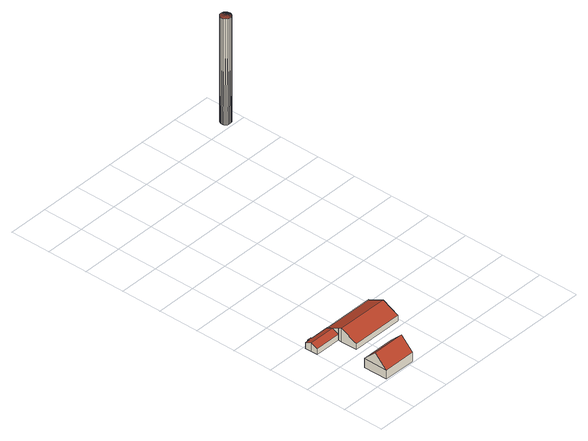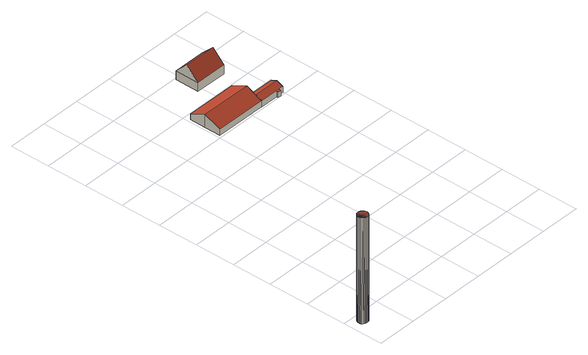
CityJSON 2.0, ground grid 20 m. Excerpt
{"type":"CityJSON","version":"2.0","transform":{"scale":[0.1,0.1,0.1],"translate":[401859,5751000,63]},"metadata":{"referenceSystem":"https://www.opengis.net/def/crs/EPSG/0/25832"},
"CityObjects":{
"building1":{"type":"Building","attributes":{"Gemeindeschluessel":"05515000","Geometrietyp2DReferenz":"3000","function":"31001_2700","roofType":"3100","measuredHeight":10.53},"geometry":[{"type":"Solid","lod":"2","boundaries":[[[[0,1,2,3]],[[4,5,1,0]],[[6,7,5,4]],[[3,2,7,6]],[[0,8,4]],[[6,9,3]],[[3,9,8,0]],[[4,8,9,6]],[[1,5,7,2]]]],"semantics":{"surfaces":[{"type":"WallSurface"},{"type":"RoofSurface"},{"type":"GroundSurface"}],"values":[[0,0,0,0,0,0,1,1,2]]}}]},
"building2":{"type":"Building","attributes":{"Gemeindeschluessel":"05515000","Geometrietyp2DReferenz":"3000","function":"31001_2700"},"children":["building2-1","building2-2"]},
"building2-1":{"type":"BuildingPart","attributes":{"roofType":"3100","measuredHeight":4.43},"parents":["building2"],"geometry":[{"type":"Solid","lod":"2","boundaries":[[[[10,11,12,13]],[[14,15,11,10]],[[16,17,18,15,14]],[[19,20,21,22]],[[23,24,20,19]],[[25,26,24,23]],[[27,28,26,25]],[[29,30,28,27]],[[13,12,30,29]],[[23,19,22,31,25]],[[32,16,14,10,13,29,27,25,31]],[[11,15,18,33,21,20,24,26,28,30,12]],[[17,16,32]],[[18,17,32,31,33]],[[21,33,31,22]]]],"semantics":{"surfaces":[{"type":"WallSurface"},{"type":"RoofSurface"},{"type":"GroundSurface"},{"type":"ClosureSurface"}],"values":[[0,0,0,0,0,0,0,0,0,1,1,2,0,3,3]]}}]},
"building2-2":{"type":"BuildingPart","attributes":{"roofType":"3100","measuredHeight":6.74},"parents":["building2"],"geometry":[{"type":"Solid","lod":"2","boundaries":[[[[34,35,18,17]],[[36,37,35,34]],[[38,39,37,36]],[[40,41,39,38]],[[42,43,41,40]],[[44,45,43,42]],[[46,20,45,44]],[[47,22,21,20,46]],[[42,40,38,44]],[[36,34,17,32,47,46,44,38]],[[35,37,39,41,43,45,20,21,33,18]],[[31,22,47,32]],[[18,33,31,32,17]],[[33,21,22,31]]]],"semantics":{"surfaces":[{"type":"WallSurface"},{"type":"RoofSurface"},{"type":"GroundSurface"},{"type":"ClosureSurface"}],"values":[[0,0,0,0,0,0,0,0,1,1,2,0,3,3]]}}]},
"building3":{"type":"Building","attributes":{"Geometrietyp2DReferenz":"1000","Gemeindeschluessel":"05515000","function":"51002_1251","roofType":"9999","measuredHeight":54.08},"geometry":[{"type":"Solid","lod":"2","boundaries":[[[[48,49,50]],[[49,51,50]],[[52,53,48]],[[53,49,48]],[[54,55,52]],[[55,53,52]],[[56,57,54]],[[57,55,54]],[[58,59,56]],[[59,57,56]],[[60,61,58]],[[61,59,58]],[[62,63,60]],[[63,61,60]],[[64,65,62]],[[65,63,62]],[[66,67,64]],[[67,65,64]],[[68,69,66]],[[69,67,66]],[[70,71,68]],[[71,69,68]],[[72,73,70]],[[73,71,70]],[[74,75,72]],[[75,73,72]],[[76,77,74]],[[77,75,74]],[[78,79,76]],[[79,77,76]],[[80,81,78]],[[81,79,78]],[[82,83,80]],[[83,81,80]],[[84,85,82]],[[85,83,82]],[[86,87,84]],[[87,85,84]],[[50,51,86]],[[51,87,86]],[[51,49,87]],[[49,53,87]],[[53,55,87]],[[55,57,87]],[[57,59,87]],[[59,61,87]],[[61,63,87]],[[63,65,87]],[[65,67,87]],[[67,69,87]],[[69,71,87]],[[71,73,87]],[[73,75,87]],[[75,77,87]],[[77,79,87]],[[79,81,87]],[[83,85,87]],[[81,83,87]],[[48,50,52]],[[50,86,52]],[[86,84,52]],[[84,82,52]],[[82,80,52]],[[80,78,52]],[[78,76,52]],[[76,74,52]],[[74,72,52]],[[72,70,52]],[[70,68,52]],[[68,66,52]],[[66,64,52]],[[64,62,52]],[[62,60,52]],[[60,58,52]],[[58,56,52]],[[56,54,52]]]],"semantics":{"surfaces":[{"type":"WallSurface"},{"type":"GroundSurface"},{"type":"RoofSurface"}],"values":[[0,0,0,0,0,0,0,0,0,0,0,0,0,0,0,0,0,0,0,0,0,0,0,0,0,0,0,0,0,0,0,0,0,0,0,0,0,0,0,0,1,1,1,1,1,1,1,1,1,1,1,1,1,1,1,1,1,1,2,2,2,2,2,2,2,2,2,2,2,2,2,2,2,2,2,2]]}}]}
},
"vertices":[
[66,7,50],[66,7,5],[226,6,5],[226,6,50],[67,127,50],[67,127,5],[227,126,50],[227,126,5],[66,67,110],[226,66,110],
[43,399,32],[43,399,6],[26,399,6],[26,399,32],[43,390,36],[43,390,6],[133,390,36],[133,390,35],[133,390,6],[132,325,36],[132,325,6],[133,325,6],[133,325,36],[3,326,36],[3,326,6],[3,358,50],[3,358,6],[3,390,36],[3,390,6],[26,390,36],[26,390,6],[133,358,50],[133,370,45],[133,358,6],
[133,388,36],[133,388,6],[388,387,35],[388,387,6],[388,307,73],[388,307,6],[388,227,35],[388,227,6],[133,228,35],[133,228,6],[132,309,73],[132,309,6],[132,325,65],[133,325,65],
[955,1650,545],[955,1650,4],[950,1656,545],[950,1656,4],[957,1643,545],[957,1643,4],[957,1635,545],[957,1635,4],[955,1627,545],[955,1627,4],[950,1621,545],[950,1621,4],[944,1616,545],[944,1616,4],[937,1614,545],[937,1614,4],[929,1614,545],[929,1614,4],[921,1616,545],[921,1616,4],[915,1621,545],[915,1621,4],[910,1627,545],[910,1627,4],[908,1635,545],[908,1635,4],[908,1643,545],[908,1643,4],[910,1650,545],[910,1650,4],[915,1656,545],[915,1656,4],[921,1661,545],[921,1661,4],[929,1663,545],[929,1663,4],[937,1663,545],[937,1663,4],[944,1661,545],[944,1661,4]
]}
